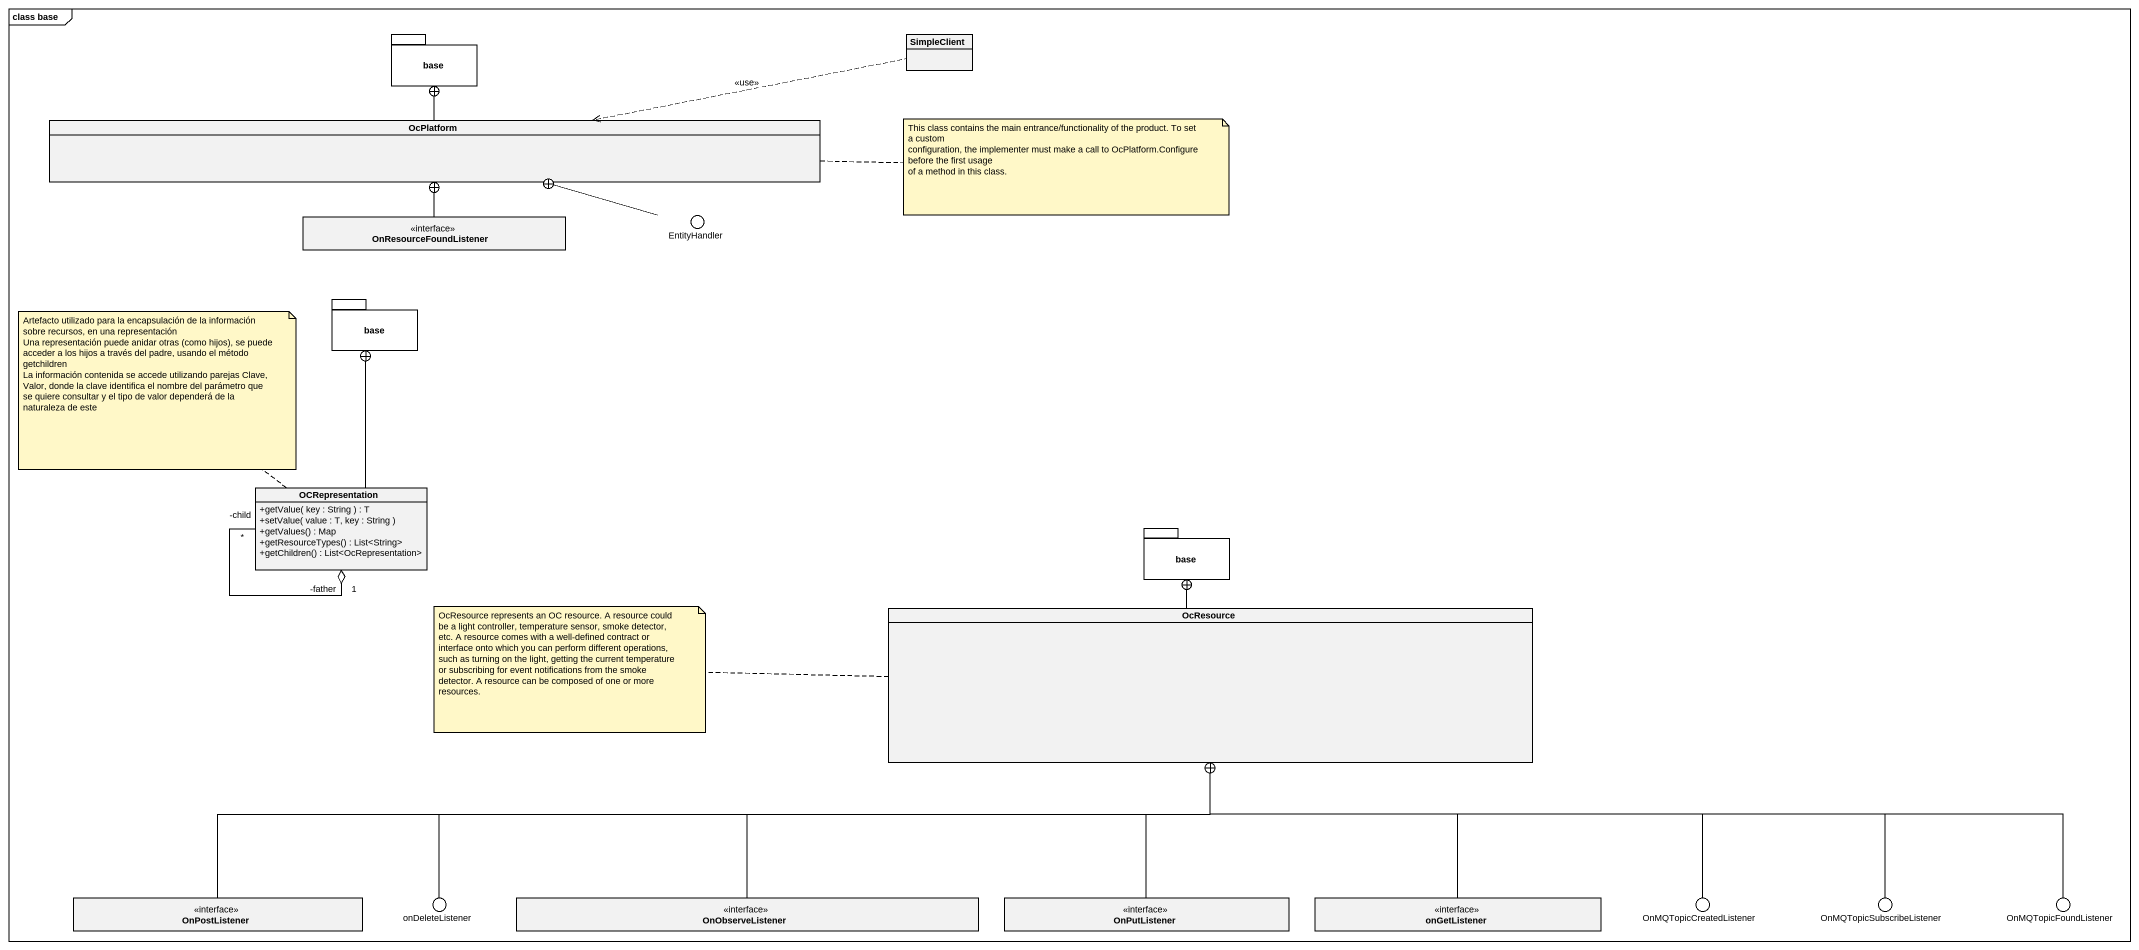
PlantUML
@startuml
mainframe class base
allowmixing
hide circle
hide empty members
skinparam classAttributeIconSize 0
package base {
}
class SimpleClient
class OcPlatform
interface OnResourceFoundListener
() EntityHandler
package "base" as base_2 {
}
class OCRepresentation {
  +getValue( key : String ) : T
  +setValue( value : T, key : String )
  +getValues() : Map
  +getResourceTypes() : List<String>
  +getChildren() : List<OcRepresentation>
}
package "base" as base_3 {
}
class OcResource
interface OnPostListener
() onDeleteListener
interface OnObserveListener
interface OnPutListener
interface onGetListener
() OnMQTopicCreatedListener
() OnMQTopicSubscribeListener
() OnMQTopicFoundListener
SimpleClient .left.> OcPlatform : <<use>>
OcPlatform -up-+ base
OnResourceFoundListener -up-+ OcPlatform
EntityHandler -left-+ OcPlatform
OCRepresentation -up-+ base_2
OCRepresentation "-father\n1" o-- "-child\n*" OCRepresentation
OcResource -up-+ base_3
OnPostListener -right-+ OcResource
onDeleteListener -right-+ OcResource
OnObserveListener -right-+ OcResource
OnPutListener -up-+ OcResource
onGetListener -up-+ OcResource
OnMQTopicCreatedListener -left-+ OcResource
OnMQTopicSubscribeListener -left-+ OcResource
OnMQTopicFoundListener -left-+ OcResource
note right of OcPlatform
  This class contains the main entrance/functionality of the product. To set a custom
  configuration, the implementer must make a call to OcPlatform.Configure before the first usage
  of a method in this class.
end note
note top of OCRepresentation
  Artefacto utilizado para la encapsulación de la información sobre recursos, en una representación
  Una representación puede anidar otras (como hijos), se puede acceder a los hijos a través del padre, usando el método getchildren
  La información contenida se accede utilizando parejas Clave, Valor, donde la clave identifica el nombre del parámetro que se quiere consultar y el tipo de valor dependerá de la naturaleza de este
end note
note left of OcResource : OcResource represents an OC resource. A resource could be a light controller, temperature sensor, smoke detector, etc. A resource comes with a well-defined contract or interface onto which you can perform different operations, such as turning on the light, getting the current temperature or subscribing for event notifications from the smoke detector. A resource can be composed of one or more resources.
@enduml
